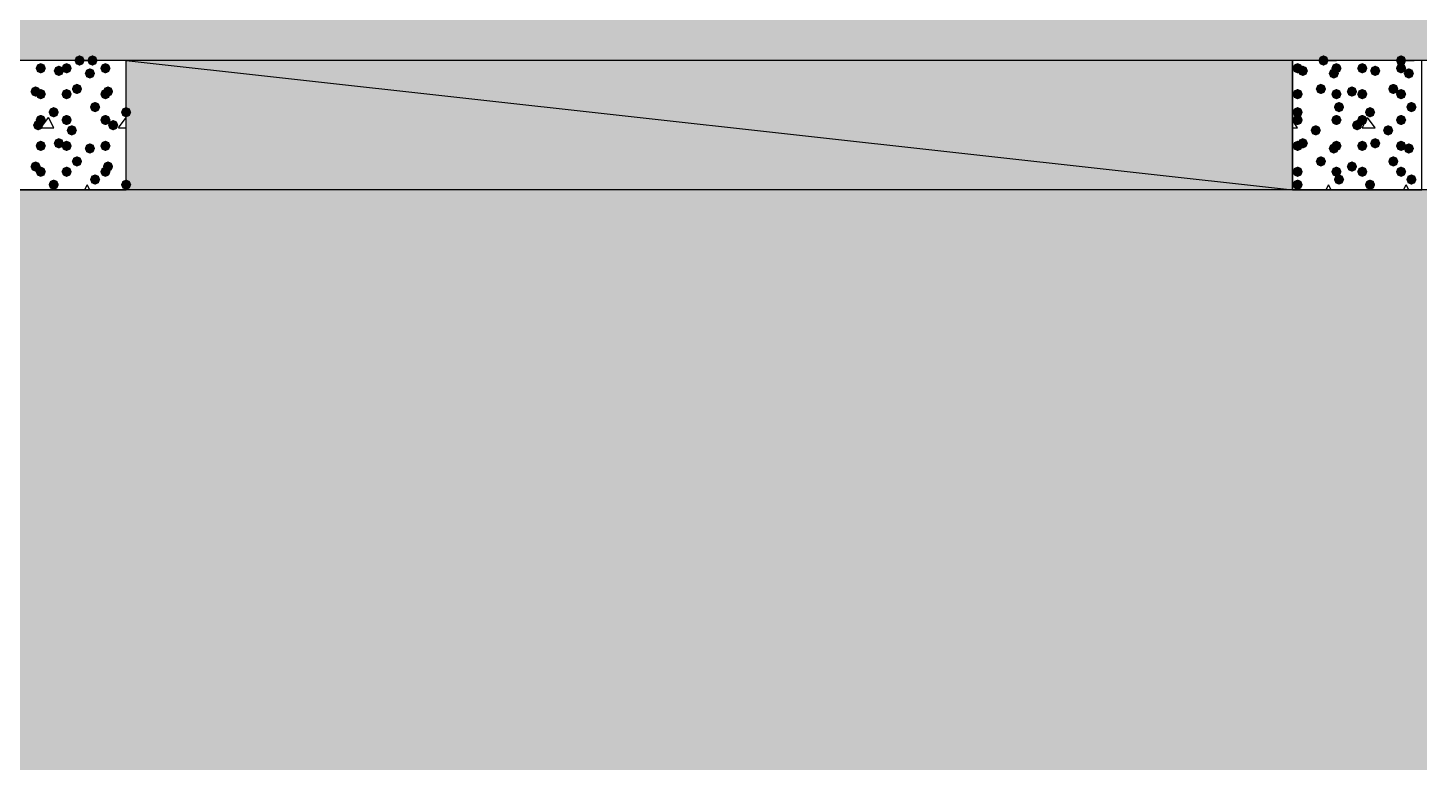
# Model space of a CAD drawing. Header units: millimetres. Extents: x 0 to 420, y 0 to 297.
# Drawn here: x 131.83 to 154.6, y 193.5 to 205.51 of the extents above; entities that cross this region are included whole.
import ezdxf

# ---------------------------------------------------------------- set-up
doc = ezdxf.new("R2010")
doc.units = ezdxf.units.MM
doc.layers.get('0').update_dxf_attribs({"linetype": 'CONTINUOUS'})

msp = doc.modelspace()

# ---------------------------------------------------------------- hatches: boundary and pattern name
at = {"true_color": 0x000008}
h = msp.add_hatch(color=0, dxfattribs=at)
h.paths.add_polyline_path([(379.603, 224.070333), (33.528, 224.070333), (379.603, 204.978)], flags=0)
h.paths.add_polyline_path([(33.528, 224.070333), (379.603, 204.978), (33.528, 204.978)], flags=0)
at = {"true_color": 0x000007}
for points in [[(132.757333, 204.978), (132.732463, 204.918204), (132.672667, 204.893333), (132.612871, 204.918204), (132.588, 204.978), (132.612871, 205.037796), (132.672667, 205.062667), (132.732462, 205.037796)], [(132.969, 204.978), (132.944129, 204.918204), (132.884333, 204.893333), (132.824537, 204.918204), (132.799667, 204.978), (132.824537, 205.037796), (132.884333, 205.062667), (132.944129, 205.037796)], [(153.119667, 204.978), (153.094796, 204.918204), (153.035, 204.893333), (152.975204, 204.918204), (152.950333, 204.978), (152.975204, 205.037796), (153.035, 205.062667), (153.094796, 205.037796)], [(154.389667, 204.978), (154.364796, 204.918204), (154.305, 204.893333), (154.245204, 204.918204), (154.220333, 204.978), (154.245204, 205.037796), (154.305, 205.062667), (154.364796, 205.037796)], [(132.122333, 204.851), (132.097463, 204.791204), (132.037667, 204.766333), (131.977871, 204.791204), (131.953, 204.851), (131.977871, 204.910796), (132.037667, 204.935667), (132.097462, 204.910796)], [(132.418667, 204.808667), (132.393796, 204.748871), (132.334, 204.724), (132.274204, 204.748871), (132.249333, 204.808667), (132.274204, 204.868462), (132.334, 204.893333), (132.393796, 204.868463)], [(132.545667, 204.851), (132.520796, 204.791204), (132.461, 204.766333), (132.401204, 204.791204), (132.376333, 204.851), (132.401204, 204.910796), (132.461, 204.935667), (132.520796, 204.910796)], [(132.926667, 204.766333), (132.901796, 204.706537), (132.842, 204.681667), (132.782204, 204.706537), (132.757333, 204.766333), (132.782204, 204.826129), (132.842, 204.851), (132.901796, 204.826129)], [(133.180667, 204.851), (133.155796, 204.791204), (133.096, 204.766333), (133.036204, 204.791204), (133.011333, 204.851), (133.036204, 204.910796), (133.096, 204.935667), (133.155796, 204.910796)], [(152.696333, 204.851), (152.671462, 204.791204), (152.611667, 204.766333), (152.551871, 204.791204), (152.527, 204.851), (152.551871, 204.910796), (152.611667, 204.935667), (152.671462, 204.910796)], [(152.781, 204.808667), (152.756129, 204.748871), (152.696333, 204.724), (152.636538, 204.748871), (152.611667, 204.808667), (152.636537, 204.868462), (152.696333, 204.893333), (152.756129, 204.868463)], [(153.289, 204.766333), (153.264129, 204.706537), (153.204333, 204.681667), (153.144538, 204.706537), (153.119667, 204.766333), (153.144537, 204.826129), (153.204333, 204.851), (153.264129, 204.826129)], [(153.331333, 204.851), (153.306462, 204.791204), (153.246667, 204.766333), (153.186871, 204.791204), (153.162, 204.851), (153.186871, 204.910796), (153.246667, 204.935667), (153.306462, 204.910796)], [(153.754667, 204.851), (153.729796, 204.791204), (153.67, 204.766333), (153.610204, 204.791204), (153.585333, 204.851), (153.610204, 204.910796), (153.67, 204.935667), (153.729796, 204.910796)], [(153.966333, 204.808667), (153.941463, 204.748871), (153.881667, 204.724), (153.821871, 204.748871), (153.797, 204.808667), (153.821871, 204.868462), (153.881667, 204.893333), (153.941462, 204.868463)], [(154.389667, 204.851), (154.364796, 204.791204), (154.305, 204.766333), (154.245204, 204.791204), (154.220333, 204.851), (154.245204, 204.910796), (154.305, 204.935667), (154.364796, 204.910796)], [(154.516667, 204.766333), (154.491796, 204.706537), (154.432, 204.681667), (154.372204, 204.706537), (154.347333, 204.766333), (154.372204, 204.826129), (154.432, 204.851), (154.491796, 204.826129)], [(132.037667, 204.47), (132.012796, 204.410204), (131.953, 204.385333), (131.893204, 204.410204), (131.868333, 204.47), (131.893204, 204.529796), (131.953, 204.554667), (132.012796, 204.529796)], [(132.715, 204.512333), (132.690129, 204.452537), (132.630333, 204.427667), (132.570538, 204.452537), (132.545667, 204.512333), (132.570537, 204.572129), (132.630333, 204.597), (132.690129, 204.572129)], [(133.223, 204.47), (133.198129, 204.410204), (133.138333, 204.385333), (133.078537, 204.410204), (133.053667, 204.47), (133.078537, 204.529796), (133.138333, 204.554667), (133.198129, 204.529796)], [(153.077333, 204.512333), (153.052462, 204.452537), (152.992667, 204.427667), (152.932871, 204.452537), (152.908, 204.512333), (152.932871, 204.572129), (152.992667, 204.597), (153.052462, 204.572129)], [(153.585333, 204.47), (153.560463, 204.410204), (153.500667, 204.385333), (153.440871, 204.410204), (153.416, 204.47), (153.440871, 204.529796), (153.500667, 204.554667), (153.560462, 204.529796)], [(154.262667, 204.512333), (154.237796, 204.452537), (154.178, 204.427667), (154.118204, 204.452537), (154.093333, 204.512333), (154.118204, 204.572129), (154.178, 204.597), (154.237796, 204.572129)], [(132.122333, 204.427667), (132.097463, 204.367871), (132.037667, 204.343), (131.977871, 204.367871), (131.953, 204.427667), (131.977871, 204.487462), (132.037667, 204.512333), (132.097462, 204.487463)], [(132.545667, 204.427667), (132.520796, 204.367871), (132.461, 204.343), (132.401204, 204.367871), (132.376333, 204.427667), (132.401204, 204.487462), (132.461, 204.512333), (132.520796, 204.487463)], [(133.011333, 204.216), (132.986462, 204.156204), (132.926667, 204.131333), (132.866871, 204.156204), (132.842, 204.216), (132.866871, 204.275796), (132.926667, 204.300667), (132.986462, 204.275796)], [(133.180667, 204.427667), (133.155796, 204.367871), (133.096, 204.343), (133.036204, 204.367871), (133.011333, 204.427667), (133.036204, 204.487462), (133.096, 204.512333), (133.155796, 204.487463)], [(152.696333, 204.427667), (152.671462, 204.367871), (152.611667, 204.343), (152.551871, 204.367871), (152.527, 204.427667), (152.551871, 204.487462), (152.611667, 204.512333), (152.671462, 204.487463)], [(153.331333, 204.427667), (153.306462, 204.367871), (153.246667, 204.343), (153.186871, 204.367871), (153.162, 204.427667), (153.186871, 204.487462), (153.246667, 204.512333), (153.306462, 204.487463)], [(153.373667, 204.216), (153.348796, 204.156204), (153.289, 204.131333), (153.229204, 204.156204), (153.204333, 204.216), (153.229204, 204.275796), (153.289, 204.300667), (153.348796, 204.275796)], [(153.754667, 204.427667), (153.729796, 204.367871), (153.67, 204.343), (153.610204, 204.367871), (153.585333, 204.427667), (153.610204, 204.487462), (153.67, 204.512333), (153.729796, 204.487463)], [(154.389667, 204.427667), (154.364796, 204.367871), (154.305, 204.343), (154.245204, 204.367871), (154.220333, 204.427667), (154.245204, 204.487462), (154.305, 204.512333), (154.364796, 204.487463)], [(154.559, 204.216), (154.534129, 204.156204), (154.474333, 204.131333), (154.414537, 204.156204), (154.389667, 204.216), (154.414537, 204.275796), (154.474333, 204.300667), (154.534129, 204.275796)], [(132.122333, 204.004333), (132.097463, 203.944537), (132.037667, 203.919667), (131.977871, 203.944537), (131.953, 204.004333), (131.977871, 204.064129), (132.037667, 204.089), (132.097462, 204.064129)], [(132.334, 204.131333), (132.309129, 204.071537), (132.249333, 204.046667), (132.189538, 204.071537), (132.164667, 204.131333), (132.189537, 204.191129), (132.249333, 204.216), (132.309129, 204.191129)], [(132.545667, 204.004333), (132.520796, 203.944537), (132.461, 203.919667), (132.401204, 203.944537), (132.376333, 204.004333), (132.401204, 204.064129), (132.461, 204.089), (132.520796, 204.064129)], [(133.180667, 204.004333), (133.155796, 203.944537), (133.096, 203.919667), (133.036204, 203.944537), (133.011333, 204.004333), (133.036204, 204.064129), (133.096, 204.089), (133.155796, 204.064129)], [(133.519333, 204.131333), (133.494463, 204.071537), (133.434667, 204.046667), (133.374871, 204.071537), (133.35, 204.131333), (133.374871, 204.191129), (133.434667, 204.216), (133.494462, 204.191129)], [(152.696333, 204.131333), (152.671462, 204.071537), (152.611667, 204.046667), (152.551871, 204.071537), (152.527, 204.131333), (152.551871, 204.191129), (152.611667, 204.216), (152.671462, 204.191129)], [(152.696333, 204.004333), (152.671462, 203.944537), (152.611667, 203.919667), (152.551871, 203.944537), (152.527, 204.004333), (152.551871, 204.064129), (152.611667, 204.089), (152.671462, 204.064129)], [(153.331333, 204.004333), (153.306462, 203.944537), (153.246667, 203.919667), (153.186871, 203.944537), (153.162, 204.004333), (153.186871, 204.064129), (153.246667, 204.089), (153.306462, 204.064129)], [(153.754667, 204.004333), (153.729796, 203.944537), (153.67, 203.919667), (153.610204, 203.944537), (153.585333, 204.004333), (153.610204, 204.064129), (153.67, 204.089), (153.729796, 204.064129)], [(153.881667, 204.131333), (153.856796, 204.071537), (153.797, 204.046667), (153.737204, 204.071537), (153.712333, 204.131333), (153.737204, 204.191129), (153.797, 204.216), (153.856796, 204.191129)], [(154.389667, 204.004333), (154.364796, 203.944537), (154.305, 203.919667), (154.245204, 203.944537), (154.220333, 204.004333), (154.245204, 204.064129), (154.305, 204.089), (154.364796, 204.064129)], [(132.08, 203.919667), (132.055129, 203.859871), (131.995333, 203.835), (131.935538, 203.859871), (131.910667, 203.919667), (131.935537, 203.979462), (131.995333, 204.004333), (132.055129, 203.979463)], [(132.630333, 203.835), (132.605463, 203.775204), (132.545667, 203.750333), (132.485871, 203.775204), (132.461, 203.835), (132.485871, 203.894796), (132.545667, 203.919667), (132.605462, 203.894796)], [(133.307667, 203.919667), (133.282796, 203.859871), (133.223, 203.835), (133.163204, 203.859871), (133.138333, 203.919667), (133.163204, 203.979462), (133.223, 204.004333), (133.282796, 203.979463)], [(152.992667, 203.835), (152.967796, 203.775204), (152.908, 203.750333), (152.848204, 203.775204), (152.823333, 203.835), (152.848204, 203.894796), (152.908, 203.919667), (152.967796, 203.894796)], [(153.67, 203.919667), (153.645129, 203.859871), (153.585333, 203.835), (153.525538, 203.859871), (153.500667, 203.919667), (153.525537, 203.979462), (153.585333, 204.004333), (153.645129, 203.979463)], [(154.178, 203.835), (154.153129, 203.775204), (154.093333, 203.750333), (154.033537, 203.775204), (154.008667, 203.835), (154.033537, 203.894796), (154.093333, 203.919667), (154.153129, 203.894796)], [(132.122333, 203.581), (132.097463, 203.521204), (132.037667, 203.496333), (131.977871, 203.521204), (131.953, 203.581), (131.977871, 203.640796), (132.037667, 203.665667), (132.097462, 203.640796)], [(132.418667, 203.623333), (132.393796, 203.563538), (132.334, 203.538667), (132.274204, 203.563538), (132.249333, 203.623333), (132.274204, 203.683129), (132.334, 203.708), (132.393796, 203.683129)], [(132.545667, 203.581), (132.520796, 203.521204), (132.461, 203.496333), (132.401204, 203.521204), (132.376333, 203.581), (132.401204, 203.640796), (132.461, 203.665667), (132.520796, 203.640796)], [(132.926667, 203.538667), (132.901796, 203.478871), (132.842, 203.454), (132.782204, 203.478871), (132.757333, 203.538667), (132.782204, 203.598462), (132.842, 203.623333), (132.901796, 203.598463)], [(133.180667, 203.581), (133.155796, 203.521204), (133.096, 203.496333), (133.036204, 203.521204), (133.011333, 203.581), (133.036204, 203.640796), (133.096, 203.665667), (133.155796, 203.640796)], [(152.696333, 203.581), (152.671462, 203.521204), (152.611667, 203.496333), (152.551871, 203.521204), (152.527, 203.581), (152.551871, 203.640796), (152.611667, 203.665667), (152.671462, 203.640796)], [(152.781, 203.623333), (152.756129, 203.563538), (152.696333, 203.538667), (152.636538, 203.563538), (152.611667, 203.623333), (152.636537, 203.683129), (152.696333, 203.708), (152.756129, 203.683129)], [(153.289, 203.538667), (153.264129, 203.478871), (153.204333, 203.454), (153.144538, 203.478871), (153.119667, 203.538667), (153.144537, 203.598462), (153.204333, 203.623333), (153.264129, 203.598463)], [(153.331333, 203.581), (153.306462, 203.521204), (153.246667, 203.496333), (153.186871, 203.521204), (153.162, 203.581), (153.186871, 203.640796), (153.246667, 203.665667), (153.306462, 203.640796)], [(153.754667, 203.581), (153.729796, 203.521204), (153.67, 203.496333), (153.610204, 203.521204), (153.585333, 203.581), (153.610204, 203.640796), (153.67, 203.665667), (153.729796, 203.640796)], [(153.966333, 203.623333), (153.941463, 203.563538), (153.881667, 203.538667), (153.821871, 203.563538), (153.797, 203.623333), (153.821871, 203.683129), (153.881667, 203.708), (153.941462, 203.683129)], [(154.389667, 203.581), (154.364796, 203.521204), (154.305, 203.496333), (154.245204, 203.521204), (154.220333, 203.581), (154.245204, 203.640796), (154.305, 203.665667), (154.364796, 203.640796)], [(154.516667, 203.538667), (154.491796, 203.478871), (154.432, 203.454), (154.372204, 203.478871), (154.347333, 203.538667), (154.372204, 203.598462), (154.432, 203.623333), (154.491796, 203.598463)], [(132.715, 203.327), (132.690129, 203.267204), (132.630333, 203.242333), (132.570538, 203.267204), (132.545667, 203.327), (132.570537, 203.386796), (132.630333, 203.411667), (132.690129, 203.386796)], [(153.077333, 203.327), (153.052462, 203.267204), (152.992667, 203.242333), (152.932871, 203.267204), (152.908, 203.327), (152.932871, 203.386796), (152.992667, 203.411667), (153.052462, 203.386796)], [(154.262667, 203.327), (154.237796, 203.267204), (154.178, 203.242333), (154.118204, 203.267204), (154.093333, 203.327), (154.118204, 203.386796), (154.178, 203.411667), (154.237796, 203.386796)], [(132.037667, 203.242333), (132.012796, 203.182537), (131.953, 203.157667), (131.893204, 203.182537), (131.868333, 203.242333), (131.893204, 203.302129), (131.953, 203.327), (132.012796, 203.302129)], [(132.122333, 203.157667), (132.097463, 203.097871), (132.037667, 203.073), (131.977871, 203.097871), (131.953, 203.157667), (131.977871, 203.217462), (132.037667, 203.242333), (132.097462, 203.217463)], [(132.545667, 203.157667), (132.520796, 203.097871), (132.461, 203.073), (132.401204, 203.097871), (132.376333, 203.157667), (132.401204, 203.217462), (132.461, 203.242333), (132.520796, 203.217463)], [(133.180667, 203.157667), (133.155796, 203.097871), (133.096, 203.073), (133.036204, 203.097871), (133.011333, 203.157667), (133.036204, 203.217462), (133.096, 203.242333), (133.155796, 203.217463)], [(133.223, 203.242333), (133.198129, 203.182537), (133.138333, 203.157667), (133.078537, 203.182537), (133.053667, 203.242333), (133.078537, 203.302129), (133.138333, 203.327), (133.198129, 203.302129)], [(152.696333, 203.157667), (152.671462, 203.097871), (152.611667, 203.073), (152.551871, 203.097871), (152.527, 203.157667), (152.551871, 203.217462), (152.611667, 203.242333), (152.671462, 203.217463)], [(153.331333, 203.157667), (153.306462, 203.097871), (153.246667, 203.073), (153.186871, 203.097871), (153.162, 203.157667), (153.186871, 203.217462), (153.246667, 203.242333), (153.306462, 203.217463)], [(153.585333, 203.242333), (153.560463, 203.182537), (153.500667, 203.157667), (153.440871, 203.182537), (153.416, 203.242333), (153.440871, 203.302129), (153.500667, 203.327), (153.560462, 203.302129)], [(153.754667, 203.157667), (153.729796, 203.097871), (153.67, 203.073), (153.610204, 203.097871), (153.585333, 203.157667), (153.610204, 203.217462), (153.67, 203.242333), (153.729796, 203.217463)], [(154.389667, 203.157667), (154.364796, 203.097871), (154.305, 203.073), (154.245204, 203.097871), (154.220333, 203.157667), (154.245204, 203.217462), (154.305, 203.242333), (154.364796, 203.217463)], [(132.334, 202.946), (132.309129, 202.886204), (132.249333, 202.861333), (132.189538, 202.886204), (132.164667, 202.946), (132.189537, 203.005796), (132.249333, 203.030667), (132.309129, 203.005796)], [(133.011333, 203.030667), (132.986462, 202.970871), (132.926667, 202.946), (132.866871, 202.970871), (132.842, 203.030667), (132.866871, 203.090462), (132.926667, 203.115333), (132.986462, 203.090463)], [(133.519333, 202.946), (133.494463, 202.886204), (133.434667, 202.861333), (133.374871, 202.886204), (133.35, 202.946), (133.374871, 203.005796), (133.434667, 203.030667), (133.494462, 203.005796)], [(152.696333, 202.946), (152.671462, 202.886204), (152.611667, 202.861333), (152.551871, 202.886204), (152.527, 202.946), (152.551871, 203.005796), (152.611667, 203.030667), (152.671462, 203.005796)], [(153.373667, 203.030667), (153.348796, 202.970871), (153.289, 202.946), (153.229204, 202.970871), (153.204333, 203.030667), (153.229204, 203.090462), (153.289, 203.115333), (153.348796, 203.090463)], [(153.881667, 202.946), (153.856796, 202.886204), (153.797, 202.861333), (153.737204, 202.886204), (153.712333, 202.946), (153.737204, 203.005796), (153.797, 203.030667), (153.856796, 203.005796)], [(154.559, 203.030667), (154.534129, 202.970871), (154.474333, 202.946), (154.414537, 202.970871), (154.389667, 203.030667), (154.414537, 203.090462), (154.474333, 203.115333), (154.534129, 203.090463)]]:
    msp.add_hatch(color=0, dxfattribs=at).paths.add_polyline_path(points, flags=0)
at = {"true_color": 0x000008}
h = msp.add_hatch(color=0, dxfattribs=at)
h.paths.add_polyline_path([(152.527, 204.978), (133.434667, 204.978), (152.527, 202.861333)], flags=0)
h.paths.add_polyline_path([(133.434667, 204.978), (152.527, 202.861333), (133.434667, 202.861333)], flags=0)
h = msp.add_hatch(color=0, dxfattribs=at)
h.paths.add_polyline_path([(194.902667, 202.861333), (33.528, 202.861333), (194.902667, 183.811333)], flags=0)
h.paths.add_polyline_path([(33.528, 202.861333), (194.902667, 183.811333), (33.528, 183.811333)], flags=0)

# ---------------------------------------------------------------- linework, layer by layer
at = {"color": 0, "true_color": 0x000008}
for points in [[(33.528, 224.070333), (379.603, 204.978), (33.528, 204.978)], [(152.527, 204.978), (133.434667, 204.978), (152.527, 202.861333)], [(133.434667, 204.978), (152.527, 202.861333), (133.434667, 202.861333)], [(194.902667, 202.861333), (33.528, 202.861333), (194.902667, 183.811333)]]:
    msp.add_lwpolyline(points, close=True, dxfattribs=at)
at = {"color": 0, "true_color": 0x000007}
for points in [[(131.318, 204.978), (131.318, 202.861333), (133.434667, 202.861333), (133.434667, 204.978)], [(152.527, 204.978), (152.527, 202.861333), (154.643667, 202.861333), (154.643667, 204.978)]]:
    msp.add_lwpolyline(points, close=True, dxfattribs=at)
for points in [[(132.672667, 204.978), (132.884333, 204.978)], [(153.035, 204.978), (153.246667, 204.978)], [(153.246667, 204.978), (153.204333, 204.978)], [(154.305, 204.978), (154.516667, 204.978)], [(154.516667, 204.978), (154.474333, 204.978)], [(132.037667, 203.877333), (132.164667, 204.046667)], [(132.037667, 203.877333), (132.249333, 203.877333)], [(132.249333, 203.877333), (132.164667, 204.046667)], [(133.307667, 203.877333), (133.434667, 204.046667)], [(133.307667, 203.877333), (133.434667, 203.877333)], [(133.434667, 204.004333), (133.434667, 204.046667)], [(152.611667, 203.877333), (152.527, 204.004333)], [(152.527, 203.877333), (152.611667, 203.877333)], [(153.67, 203.877333), (153.754667, 204.046667)], [(153.67, 203.877333), (153.881667, 203.877333)], [(153.881667, 203.877333), (153.754667, 204.046667)], [(132.757333, 202.861333), (132.799667, 202.946)], [(132.842, 202.861333), (132.799667, 202.946)], [(153.077333, 202.861333), (153.119667, 202.946)], [(153.162, 202.861333), (153.119667, 202.946)], [(154.347333, 202.861333), (154.389667, 202.946)], [(154.432, 202.861333), (154.389667, 202.946)]]:
    msp.add_lwpolyline(points, dxfattribs=at)

doc.saveas('drawing.dxf')
